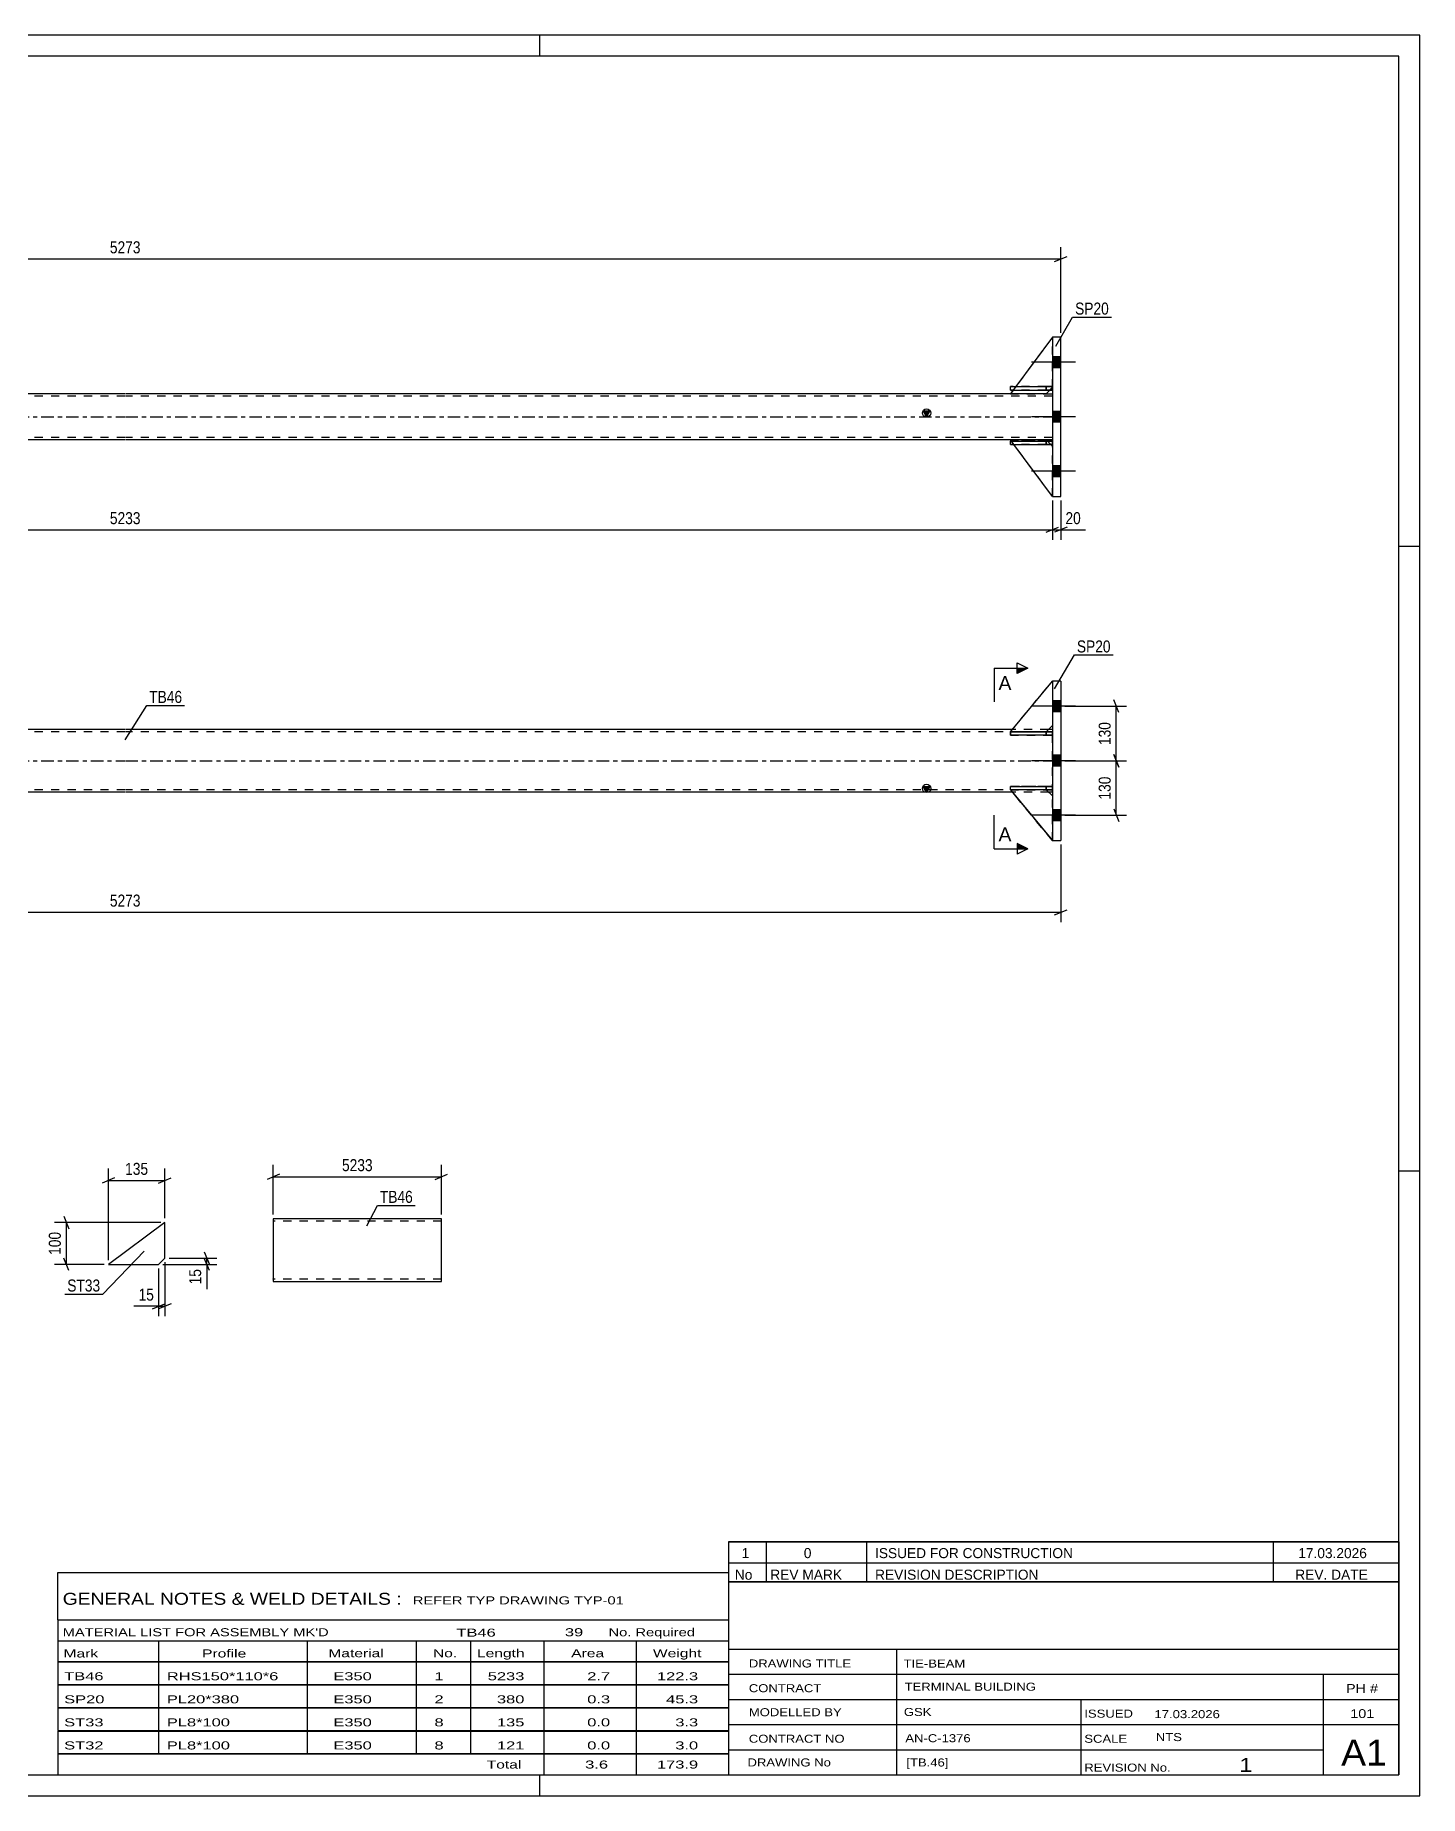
# Model space of a CAD drawing. Header units: millimetres. Extents: x 0 to 594, y 0 to 420.
# Drawn here: x 263.6 to 594, y 0 to 420 of the extents above; entities that cross this region are included whole.
import ezdxf

# ---------------------------------------------------------------- set-up
doc = ezdxf.new("R2010")
doc.units = ezdxf.units.MM
doc.linetypes.add('DXK_LINE_DOT2', pattern=[3.9198, 1.9599, -1.9599])
doc.linetypes.add('DXK_LINE_DOT3', pattern=[5.9187, 2.979, -0.9799, 0.9799, -0.9799])
doc.styles.add('Arial', font='ARIAL.TTF', dxfattribs={"height": 0.2})
doc.styles.add('Arial Narrow', font='ARIALN.TTF', dxfattribs={"height": 0.2})

# ---------------------------------------------------------------- blocks, each defined once
blk = doc.blocks.new('Unknown-580441245-1163')
at = {"color": 5, "linetype": 'Continuous'}
for p, q in [((594, 420), (0, 420)), ((384, 415), (384, 420)), ((594, 0), (594, 420)), ((589, 415), (5, 415)), ((589, 5), (589, 415)), ((594, 298), (589, 298)), ((594, 149), (589, 149)), ((5, 5), (589, 5)), ((384, 0), (384, 5)), ((0, 0), (594, 0))]:
    blk.add_line(p, q, dxfattribs=at)
blk = doc.blocks.new('Part-580441245-1783 - 1776')
at = {"color": 2, "linetype": 'Continuous'}
for p, q in [((496.31, 253.82), (506.31, 265.9)), ((496.31, 253.82), (496.31, 253.82)), ((504.81, 253.82), (496.31, 253.82)), ((504.81, 253.82), (506.31, 255.32)), ((504.81, 253.82), (504.81, 253.82))]:
    blk.add_line(p, q, dxfattribs=at)
at = {"color": 7, "linetype": 'DXK_LINE_DOT2'}
for p, q in [((496.31, 253.82), (506.31, 265.9)), ((506.31, 265.9), (506.31, 255.32)), ((504.81, 253.82), (496.31, 253.82)), ((506.31, 255.32), (504.81, 253.82))]:
    blk.add_line(p, q, dxfattribs=at)
blk = doc.blocks.new('Part-580441245-1786 - 1776')
at = {"color": 2, "linetype": 'Continuous'}
for p, q in [((496.31, 253), (496.31, 253.8)), ((496.31, 253.8), (506.31, 253.8)), ((506.31, 253), (496.31, 253)), ((506.31, 253), (506.31, 253.8)), ((506.31, 253.8), (506.31, 253.8)), ((506.31, 253), (506.31, 253))]:
    blk.add_line(p, q, dxfattribs=at)
at = {"color": 7, "linetype": 'DXK_LINE_DOT2'}
for p, q in [((504.81, 253.8), (496.31, 253.8)), ((496.31, 253), (504.81, 253)), ((504.81, 253), (504.81, 253.8)), ((504.81, 253.8), (506.31, 253.8)), ((504.81, 253), (506.31, 253)), ((506.31, 253), (506.31, 253.8))]:
    blk.add_line(p, q, dxfattribs=at)
blk = doc.blocks.new('Part-580441245-1846 - 1776')
at = {"color": 2, "linetype": 'Continuous'}
for p, q in [((508.31, 265.91), (506.31, 265.91)), ((506.31, 265.91), (506.31, 227.91)), ((508.31, 265.91), (508.31, 227.91)), ((506.31, 227.91), (508.31, 227.91))]:
    blk.add_line(p, q, dxfattribs=at)
blk = doc.blocks.new('Part-580441245-1795 - 1776')
at = {"linetype": 'Continuous'}
blk.add_hatch(color=2, dxfattribs=at).paths.add_polyline_path([(476.31, 239.41), (475.51, 240.81), (477.11, 240.81)])
at = {"color": 2, "linetype": 'Continuous'}
for p, q in [((63.81, 254.41), (64.72, 254.41)), ((285.01, 254.41), (73.33, 254.41)), ((496.8, 254.41), (285.11, 254.41)), ((506.31, 254.41), (505.4, 254.41)), ((63.81, 239.41), (64.7, 239.41)), ((285.01, 239.41), (73.31, 239.41)), ((496.82, 239.41), (285.11, 239.41)), ((476.31, 239.41), (475.51, 240.81)), ((475.51, 240.81), (477.11, 240.81)), ((477.11, 240.81), (476.31, 239.41)), ((506.31, 239.41), (505.42, 239.41))]:
    blk.add_line(p, q, dxfattribs=at)
at = {"color": 7, "linetype": 'DXK_LINE_DOT2'}
for p, q in [((63.81, 254.41), (63.81, 239.41)), ((285.01, 253.81), (63.81, 253.81)), ((73.33, 254.41), (64.72, 254.41)), ((506.31, 253.81), (285.11, 253.81)), ((505.4, 254.41), (496.8, 254.41)), ((506.31, 239.41), (506.31, 254.41)), ((285.01, 240.01), (63.81, 240.01)), ((73.31, 239.41), (64.7, 239.41)), ((506.31, 240.01), (285.11, 240.01)), ((505.42, 239.41), (496.82, 239.41))]:
    blk.add_line(p, q, dxfattribs=at)
at = {"color": 7, "linetype": 'DXK_LINE_DOT3'}
for p, q in [((63.81, 246.91), (285.01, 246.91)), ((285.11, 246.91), (506.31, 246.91))]:
    blk.add_line(p, q, dxfattribs=at)
at = {"color": 2, "linetype": 'Continuous'}
blk.add_circle((476.31, 240.31), 1, dxfattribs=at)
blk = doc.blocks.new('Part-580441245-1816 - 1776')
at = {"color": 7, "linetype": 'DXK_LINE_DOT2'}
for p, q in [((506.31, 240.8), (496.31, 240.8)), ((496.31, 240.8), (506.31, 240.8)), ((496.31, 240), (496.31, 240.8)), ((504.81, 240), (496.31, 240)), ((496.31, 240), (506.31, 240)), ((504.81, 240.8), (504.81, 240)), ((504.81, 240), (506.31, 240)), ((506.31, 240), (506.31, 240.8))]:
    blk.add_line(p, q, dxfattribs=at)
blk = doc.blocks.new('Part-580441245-1819 - 1776')
at = {"color": 7, "linetype": 'DXK_LINE_DOT2'}
for p, q in [((496.31, 240.01), (496.31, 240.01)), ((504.81, 240.01), (496.31, 240.01)), ((496.31, 240.01), (506.31, 227.9)), ((504.81, 240.01), (496.31, 240.01)), ((506.31, 227.9), (496.31, 240.01)), ((506.31, 238.51), (504.81, 240.01)), ((504.81, 240.01), (504.81, 240.01)), ((506.31, 238.51), (504.81, 240.01)), ((506.31, 227.9), (506.31, 238.51))]:
    blk.add_line(p, q, dxfattribs=at)
blk = doc.blocks.new('Part-580441245-1822 - 1776')
at = {"color": 2, "linetype": 'Continuous'}
for p, q in [((496.31, 240.01), (496.31, 240.01)), ((497.14, 240.01), (496.31, 240.01)), ((496.31, 240.01), (506.31, 227.9)), ((506.31, 238.51), (504.82, 240))]:
    blk.add_line(p, q, dxfattribs=at)
at = {"color": 7, "linetype": 'DXK_LINE_DOT2'}
for p, q in [((504.81, 240.01), (496.31, 240.01)), ((506.31, 227.9), (496.31, 240.01)), ((504.81, 240.01), (497.14, 240.01)), ((504.82, 240), (504.81, 240.01)), ((504.81, 240.01), (504.81, 240.01)), ((506.31, 238.51), (504.81, 240.01)), ((506.31, 227.9), (506.31, 238.51))]:
    blk.add_line(p, q, dxfattribs=at)
blk = doc.blocks.new('Part-580441245-1825 - 1776')
at = {"color": 7, "linetype": 'DXK_LINE_DOT2'}
for p, q in [((496.31, 253.82), (506.31, 265.9)), ((496.31, 253.82), (506.31, 265.9)), ((506.31, 265.9), (506.31, 255.32)), ((496.31, 253.82), (496.31, 253.82)), ((504.81, 253.82), (496.31, 253.82)), ((504.81, 253.82), (496.31, 253.82)), ((506.31, 255.32), (504.81, 253.82)), ((506.31, 255.32), (504.81, 253.82)), ((504.81, 253.82), (504.81, 253.82))]:
    blk.add_line(p, q, dxfattribs=at)
blk = doc.blocks.new('Bolt-580441245-1827 - 1776')
at = {"linetype": 'Continuous'}
for points in [[(506.31, 261.21), (506.31, 258.61), (508.31, 258.61), (508.31, 261.21)], [(506.31, 261.21), (506.31, 258.61), (508.31, 258.61), (508.31, 261.21)], [(506.31, 261.21), (506.31, 258.61), (508.31, 258.61), (508.31, 261.21)], [(506.31, 248.21), (506.31, 245.61), (508.31, 245.61), (508.31, 248.21)], [(506.31, 248.21), (506.31, 245.61), (508.31, 245.61), (508.31, 248.21)], [(506.31, 235.21), (506.31, 232.61), (508.31, 232.61), (508.31, 235.21)], [(506.31, 235.21), (506.31, 232.61), (508.31, 232.61), (508.31, 235.21)], [(506.31, 235.21), (506.31, 232.61), (508.31, 232.61), (508.31, 235.21)]]:
    blk.add_hatch(color=1, dxfattribs=at).paths.add_polyline_path(points)
at = {"color": 1, "linetype": 'Continuous'}
for p, q in [((508.31, 261.21), (506.31, 261.21)), ((508.31, 261.21), (506.31, 261.21)), ((508.31, 261.21), (506.31, 261.21)), ((511.81, 259.91), (501.31, 259.91)), ((511.81, 259.91), (501.31, 259.91)), ((511.81, 259.91), (501.31, 259.91)), ((508.31, 258.61), (506.31, 258.61)), ((508.31, 258.61), (506.31, 258.61)), ((508.31, 258.61), (506.31, 258.61)), ((508.31, 248.21), (506.31, 248.21)), ((508.31, 248.21), (506.31, 248.21)), ((511.81, 246.91), (501.31, 246.91)), ((511.81, 246.91), (501.31, 246.91)), ((508.31, 245.61), (506.31, 245.61)), ((508.31, 245.61), (506.31, 245.61)), ((508.31, 235.21), (506.31, 235.21)), ((508.31, 235.21), (506.31, 235.21)), ((508.31, 235.21), (506.31, 235.21)), ((511.81, 233.91), (501.31, 233.91)), ((511.81, 233.91), (501.31, 233.91)), ((511.81, 233.91), (501.31, 233.91)), ((508.31, 232.61), (506.31, 232.61)), ((508.31, 232.61), (506.31, 232.61)), ((508.31, 232.61), (506.31, 232.61))]:
    blk.add_line(p, q, dxfattribs=at)
blk = doc.blocks.new('Part-580441245-1830 - 1776')
at = {"color": 2, "linetype": 'Continuous'}
for p, q in [((496.31, 240), (496.31, 240.8)), ((496.31, 240.8), (506.31, 240.8)), ((496.31, 240), (496.32, 240)), ((506.31, 240), (497.14, 240)), ((506.31, 240), (506.31, 240.8)), ((506.31, 240.8), (506.31, 240.8)), ((506.31, 240), (506.31, 240))]:
    blk.add_line(p, q, dxfattribs=at)
at = {"color": 7, "linetype": 'DXK_LINE_DOT2'}
for p, q in [((504.81, 240.8), (496.31, 240.8)), ((496.31, 240), (504.81, 240)), ((497.14, 240), (496.32, 240)), ((504.81, 240), (504.81, 240.8)), ((504.81, 240.8), (506.31, 240.8)), ((504.81, 240), (506.31, 240)), ((506.31, 240), (506.31, 240.8))]:
    blk.add_line(p, q, dxfattribs=at)
blk = doc.blocks.new('Part-580441245-1841 - 1776')
at = {"color": 7, "linetype": 'DXK_LINE_DOT2'}
for p, q in [((506.31, 253.8), (496.31, 253.8)), ((496.31, 253.8), (506.31, 253.8)), ((496.31, 253.8), (496.31, 253)), ((504.81, 253), (496.31, 253)), ((496.31, 253), (506.31, 253)), ((504.81, 253.8), (504.81, 253)), ((504.81, 253), (506.31, 253)), ((506.31, 253), (506.31, 253.8))]:
    blk.add_line(p, q, dxfattribs=at)
blk = doc.blocks.new('Part-580441245-1432 - 1403')
at = {"color": 2, "linetype": 'Continuous'}
for p, q in [((340.41, 137.66), (320.41, 137.66)), ((320.41, 137.66), (320.41, 122.76)), ((360.51, 137.66), (340.51, 137.66)), ((360.51, 122.66), (360.51, 137.66)), ((320.41, 122.76), (320.41, 122.66)), ((320.41, 122.66), (340.41, 122.66)), ((340.51, 122.66), (360.51, 122.66))]:
    blk.add_line(p, q, dxfattribs=at)
at = {"color": 7, "linetype": 'DXK_LINE_DOT2'}
for p, q in [((340.41, 137.06), (320.41, 137.06)), ((360.51, 137.06), (340.51, 137.06)), ((320.41, 123.26), (320.41, 123.31)), ((340.41, 123.26), (320.41, 123.26)), ((360.51, 123.26), (340.51, 123.26)), ((360.51, 123.26), (360.51, 123.31))]:
    blk.add_line(p, q, dxfattribs=at)
blk = doc.blocks.new('Part-580441245-2009 - 1993')
at = {"color": 2, "linetype": 'Continuous'}
for p, q in [((294.54, 136.78), (281.04, 126.78)), ((294.54, 128.28), (294.54, 136.78)), ((281.04, 126.78), (293.04, 126.78)), ((293.04, 126.78), (294.54, 128.28))]:
    blk.add_line(p, q, dxfattribs=at)
blk = doc.blocks.new('Part-580441245-1658 - 1642')
at = {"linetype": 'Continuous'}
blk.add_hatch(color=2, dxfattribs=at).paths.add_polyline_path([(476.31, 328.97), (475.51, 330.37), (477.11, 330.37)])
at = {"color": 2, "linetype": 'Continuous'}
for p, q in [((63.81, 334.47), (65.31, 334.47)), ((285.01, 334.47), (73.81, 334.47)), ((496.31, 334.47), (285.11, 334.47)), ((504.81, 334.47), (506.31, 334.47)), ((476.31, 328.97), (475.51, 330.37)), ((475.51, 330.37), (477.11, 330.37)), ((477.11, 330.37), (476.31, 328.97)), ((63.81, 323.47), (65.31, 323.47)), ((285.01, 323.47), (73.81, 323.47)), ((496.31, 323.47), (285.11, 323.47)), ((506.31, 323.47), (504.81, 323.47))]:
    blk.add_line(p, q, dxfattribs=at)
at = {"color": 7, "linetype": 'DXK_LINE_DOT2'}
for p, q in [((63.81, 323.47), (63.81, 334.47)), ((285.01, 333.87), (63.81, 333.87)), ((65.31, 334.47), (73.81, 334.47)), ((506.31, 333.87), (285.11, 333.87)), ((504.81, 334.47), (496.31, 334.47)), ((506.31, 334.47), (506.31, 323.47)), ((285.01, 324.07), (63.81, 324.07)), ((73.81, 323.47), (65.31, 323.47)), ((506.31, 324.07), (285.11, 324.07)), ((504.81, 323.47), (496.31, 323.47))]:
    blk.add_line(p, q, dxfattribs=at)
at = {"color": 7, "linetype": 'DXK_LINE_DOT3'}
for p, q in [((63.81, 328.97), (285.01, 328.97)), ((285.11, 328.97), (506.31, 328.97))]:
    blk.add_line(p, q, dxfattribs=at)
at = {"color": 2, "linetype": 'Continuous'}
blk.add_circle((476.31, 329.87), 1, dxfattribs=at)
blk = doc.blocks.new('Part-580441245-1644 - 1642')
at = {"color": 2, "linetype": 'Continuous'}
for p, q in [((496.31, 335.36), (496.31, 336.16)), ((496.31, 336.16), (506.31, 336.16)), ((506.31, 336.16), (506.31, 336.16)), ((506.31, 336.16), (506.31, 335.36)), ((496.31, 335.36), (506.31, 335.36))]:
    blk.add_line(p, q, dxfattribs=at)
at = {"color": 7, "linetype": 'DXK_LINE_DOT2'}
for p, q in [((504.81, 336.16), (496.31, 336.16)), ((506.31, 336.16), (504.81, 336.16)), ((504.81, 336.16), (504.81, 335.36)), ((504.81, 335.36), (496.31, 335.36)), ((504.81, 335.36), (506.31, 335.36))]:
    blk.add_line(p, q, dxfattribs=at)
blk = doc.blocks.new('Part-580441245-1645 - 1642')
at = {"color": 7, "linetype": 'DXK_LINE_DOT2'}
for p, q in [((496.31, 322.36), (496.31, 323.16)), ((504.81, 323.16), (496.31, 323.16)), ((496.31, 323.16), (506.31, 323.16)), ((504.81, 322.36), (496.31, 322.36)), ((496.31, 322.36), (506.31, 322.36)), ((504.81, 322.36), (504.81, 323.16)), ((504.81, 323.16), (506.31, 323.16)), ((506.31, 322.36), (504.81, 322.36)), ((506.31, 322.36), (506.31, 323.16)), ((506.31, 322.36), (506.31, 322.36))]:
    blk.add_line(p, q, dxfattribs=at)
blk = doc.blocks.new('Part-580441245-1646 - 1642')
at = {"color": 7, "linetype": 'DXK_LINE_DOT2'}
for p, q in [((496.31, 335.36), (496.31, 336.16)), ((504.81, 336.16), (496.31, 336.16)), ((496.31, 336.16), (506.31, 336.16)), ((504.81, 335.36), (504.81, 336.16)), ((504.81, 336.16), (506.31, 336.16)), ((506.31, 335.36), (506.31, 336.16)), ((504.81, 335.36), (496.31, 335.36)), ((496.31, 335.36), (506.31, 335.36)), ((506.31, 335.36), (504.81, 335.36)), ((506.31, 335.36), (506.31, 335.36))]:
    blk.add_line(p, q, dxfattribs=at)
blk = doc.blocks.new('Part-580441245-1647 - 1642')
at = {"color": 7, "linetype": 'DXK_LINE_DOT2'}
for p, q in [((506.31, 347.97), (496.31, 334.47)), ((506.31, 335.97), (506.31, 347.97)), ((496.31, 334.47), (504.81, 334.47)), ((504.81, 334.47), (506.31, 335.97))]:
    blk.add_line(p, q, dxfattribs=at)
blk = doc.blocks.new('Part-580441245-1663 - 1642')
at = {"color": 2, "linetype": 'Continuous'}
for p, q in [((508.31, 347.97), (506.31, 347.97)), ((506.31, 347.97), (506.31, 309.97)), ((508.31, 309.97), (508.31, 347.97)), ((506.31, 309.97), (508.31, 309.97))]:
    blk.add_line(p, q, dxfattribs=at)
blk = doc.blocks.new('Part-580441245-1664 - 1642')
at = {"color": 2, "linetype": 'Continuous'}
for p, q in [((506.31, 347.97), (497.56, 336.16)), ((496.97, 335.36), (496.31, 334.47)), ((504.81, 334.47), (496.31, 334.47)), ((505.7, 335.36), (504.81, 334.47))]:
    blk.add_line(p, q, dxfattribs=at)
at = {"color": 7, "linetype": 'DXK_LINE_DOT2'}
for p, q in [((506.31, 347.97), (506.31, 335.97)), ((497.56, 336.16), (496.97, 335.36)), ((506.31, 335.97), (505.7, 335.36))]:
    blk.add_line(p, q, dxfattribs=at)
blk = doc.blocks.new('Part-580441245-1671 - 1642')
at = {"color": 7, "linetype": 'DXK_LINE_DOT2'}
for p, q in [((506.31, 309.97), (496.31, 323.47)), ((496.31, 323.47), (504.81, 323.47)), ((504.81, 323.47), (496.31, 323.47)), ((504.81, 323.47), (506.31, 321.97)), ((504.81, 323.47), (504.81, 323.47)), ((504.81, 323.47), (506.31, 321.97)), ((506.31, 321.97), (506.31, 321.97)), ((506.31, 309.97), (506.31, 321.97))]:
    blk.add_line(p, q, dxfattribs=at)
blk = doc.blocks.new('Bolt-580441245-1672 - 1642')
at = {"linetype": 'Continuous'}
for points in [[(506.31, 343.27), (506.31, 340.67), (508.31, 340.67), (508.31, 343.27)], [(506.31, 343.27), (506.31, 340.67), (508.31, 340.67), (508.31, 343.27)], [(506.31, 343.27), (506.31, 340.67), (508.31, 340.67), (508.31, 343.27)], [(506.31, 330.27), (506.31, 327.67), (508.31, 327.67), (508.31, 330.27)], [(506.31, 330.27), (506.31, 327.67), (508.31, 327.67), (508.31, 330.27)], [(506.31, 317.27), (506.31, 314.67), (508.31, 314.67), (508.31, 317.27)], [(506.31, 317.27), (506.31, 314.67), (508.31, 314.67), (508.31, 317.27)], [(506.31, 317.27), (506.31, 314.67), (508.31, 314.67), (508.31, 317.27)]]:
    blk.add_hatch(color=1, dxfattribs=at).paths.add_polyline_path(points)
at = {"color": 1, "linetype": 'Continuous'}
for p, q in [((511.81, 341.97), (501.31, 341.97)), ((511.81, 341.97), (501.31, 341.97)), ((511.81, 341.97), (501.31, 341.97)), ((508.31, 343.27), (506.31, 343.27)), ((508.31, 343.27), (506.31, 343.27)), ((508.31, 343.27), (506.31, 343.27)), ((508.31, 340.67), (506.31, 340.67)), ((508.31, 340.67), (506.31, 340.67)), ((508.31, 340.67), (506.31, 340.67)), ((511.81, 328.97), (501.31, 328.97)), ((511.81, 328.97), (501.31, 328.97)), ((508.31, 330.27), (506.31, 330.27)), ((508.31, 330.27), (506.31, 330.27)), ((508.31, 327.67), (506.31, 327.67)), ((508.31, 327.67), (506.31, 327.67)), ((511.81, 315.97), (501.31, 315.97)), ((511.81, 315.97), (501.31, 315.97)), ((511.81, 315.97), (501.31, 315.97)), ((508.31, 317.27), (506.31, 317.27)), ((508.31, 317.27), (506.31, 317.27)), ((508.31, 317.27), (506.31, 317.27)), ((508.31, 314.67), (506.31, 314.67)), ((508.31, 314.67), (506.31, 314.67)), ((508.31, 314.67), (506.31, 314.67))]:
    blk.add_line(p, q, dxfattribs=at)
blk = doc.blocks.new('Part-580441245-1680 - 1642')
at = {"color": 2, "linetype": 'Continuous'}
for p, q in [((496.31, 322.36), (496.31, 323.16)), ((496.31, 323.16), (506.31, 323.16)), ((496.31, 322.36), (506.31, 322.36)), ((506.31, 323.16), (506.31, 323.16)), ((506.31, 322.36), (506.31, 323.16))]:
    blk.add_line(p, q, dxfattribs=at)
at = {"color": 7, "linetype": 'DXK_LINE_DOT2'}
for p, q in [((504.81, 323.16), (496.31, 323.16)), ((504.81, 322.36), (496.31, 322.36)), ((506.31, 323.16), (504.81, 323.16)), ((504.81, 323.16), (504.81, 322.36)), ((504.81, 322.36), (506.31, 322.36)), ((506.31, 322.36), (506.31, 322.36))]:
    blk.add_line(p, q, dxfattribs=at)
blk = doc.blocks.new('Part-580441245-1681 - 1642')
at = {"color": 2, "linetype": 'Continuous'}
for p, q in [((496.31, 323.47), (496.31, 323.47)), ((504.81, 323.47), (496.31, 323.47)), ((496.55, 323.16), (496.31, 323.47)), ((504.81, 323.47), (504.81, 323.47)), ((505.13, 323.16), (504.81, 323.47)), ((506.31, 309.97), (497.14, 322.36)), ((506.31, 321.97), (505.93, 322.36))]:
    blk.add_line(p, q, dxfattribs=at)
at = {"color": 7, "linetype": 'DXK_LINE_DOT2'}
for p, q in [((496.31, 323.47), (504.81, 323.47)), ((504.81, 323.47), (506.31, 321.97)), ((497.14, 322.36), (496.55, 323.16)), ((505.93, 322.36), (505.13, 323.16)), ((506.31, 321.97), (506.31, 321.97)), ((506.31, 309.97), (506.31, 321.97)), ((506.31, 309.97), (506.31, 309.97))]:
    blk.add_line(p, q, dxfattribs=at)
blk = doc.blocks.new('StraightDimension-580441245-1906 - 1776')
at = {"color": 7, "linetype": 'Continuous'}
for p, q in [((522.18, 258.41), (520.98, 261.41)), ((509.31, 259.91), (523.98, 259.91)), ((521.58, 246.91), (521.58, 259.91)), ((520.98, 248.41), (522.18, 245.41)), ((509.31, 246.91), (523.98, 246.91))]:
    blk.add_line(p, q, dxfattribs=at)
at = {"color": 0}
blk.add_wipeout([(520.83, 256.75), (516.63, 256.75), (516.63, 250.06), (520.83, 250.06)], dxfattribs=at)
at = {"color": 3, "style": 'Arial Narrow'}
blk.add_text('130', height=2.863, rotation=90.0002, dxfattribs=at).set_placement((520.23, 250.66))
blk = doc.blocks.new('StraightDimension-580441245-1855 - 1776')
at = {"color": 7, "linetype": 'Continuous'}
for p, q in [((61.81, 226.91), (61.81, 208.37)), ((508.31, 226.91), (508.31, 208.37)), ((63.31, 211.37), (60.31, 210.17)), ((61.81, 210.77), (508.31, 210.77)), ((506.81, 210.17), (509.81, 211.37))]:
    blk.add_line(p, q, dxfattribs=at)
at = {"color": 0}
blk.add_wipeout([(289.32, 211.52), (289.32, 215.72), (280.81, 215.72), (280.81, 211.52)], dxfattribs=at)
at = {"color": 3, "style": 'Arial Narrow'}
blk.add_text('5273', height=2.863, dxfattribs=at).set_placement((281.41, 212.12))
blk = doc.blocks.new('StraightDimension-580441245-1893 - 1776')
at = {"color": 7, "linetype": 'Continuous'}
for p, q in [((522.18, 245.41), (520.98, 248.41)), ((509.31, 246.91), (523.98, 246.91)), ((521.58, 233.91), (521.58, 246.91)), ((520.98, 235.41), (522.18, 232.41)), ((509.31, 233.91), (523.98, 233.91))]:
    blk.add_line(p, q, dxfattribs=at)
at = {"color": 0}
blk.add_wipeout([(520.83, 243.75), (516.63, 243.75), (516.63, 237.06), (520.83, 237.06)], dxfattribs=at)
at = {"color": 3, "style": 'Arial Narrow'}
blk.add_text('130', height=2.863, rotation=90.0002, dxfattribs=at).set_placement((520.23, 237.66))
blk = doc.blocks.new('StraightDimension-580441245-1437 - 1403')
at = {"color": 7, "linetype": 'Continuous'}
for p, q in [((321.91, 148.26), (318.91, 147.06)), ((320.41, 138.66), (320.41, 150.51)), ((320.41, 147.66), (360.51, 147.66)), ((359.01, 147.06), (362.01, 148.26)), ((360.51, 138.66), (360.51, 150.51))]:
    blk.add_line(p, q, dxfattribs=at)
at = {"color": 0}
blk.add_wipeout([(344.72, 148.41), (344.72, 152.61), (336.2, 152.61), (336.2, 148.41)], dxfattribs=at)
at = {"color": 3, "style": 'Arial Narrow'}
blk.add_text('5233', height=2.863, dxfattribs=at).set_placement((336.8, 149.01))
blk = doc.blocks.new('StraightDimension-580441245-2011 - 1993')
at = {"color": 7, "linetype": 'Continuous'}
for p, q in [((282.54, 147.38), (279.54, 146.18)), ((281.04, 127.78), (281.04, 149.63)), ((293.04, 146.18), (296.04, 147.38)), ((294.54, 137.78), (294.54, 149.63)), ((281.04, 146.78), (294.54, 146.78))]:
    blk.add_line(p, q, dxfattribs=at)
at = {"color": 0}
blk.add_wipeout([(291.13, 147.53), (291.13, 151.73), (284.45, 151.73), (284.45, 147.53)], dxfattribs=at)
at = {"color": 3, "style": 'Arial Narrow'}
blk.add_text('135', height=2.863, dxfattribs=at).set_placement((285.05, 148.13))
blk = doc.blocks.new('StraightDimension-580441245-2042 - 1993')
at = {"color": 7, "linetype": 'Continuous'}
for p, q in [((293.54, 136.78), (268.19, 136.78)), ((270.44, 138.28), (271.64, 135.28)), ((271.04, 126.78), (271.04, 136.78)), ((280.04, 126.78), (268.19, 126.78)), ((271.64, 125.28), (270.44, 128.28))]:
    blk.add_line(p, q, dxfattribs=at)
at = {"color": 0}
blk.add_wipeout([(270.29, 135.13), (266.09, 135.13), (266.09, 128.44), (270.29, 128.44)], dxfattribs=at)
at = {"color": 3, "style": 'Arial Narrow'}
blk.add_text('100', height=2.863, rotation=90.0002, dxfattribs=at).set_placement((269.69, 129.04))
blk = doc.blocks.new('StraightDimension-580441245-2026 - 1993')
at = {"color": 7, "linetype": 'Continuous'}
for p, q in [((294.54, 127.28), (294.54, 114.38)), ((293.04, 125.78), (293.04, 114.38)), ((291.54, 116.18), (294.54, 117.38)), ((296.04, 117.38), (293.04, 116.18)), ((293.04, 116.78), (294.54, 116.78))]:
    blk.add_line(p, q, dxfattribs=at)
at = {"color": 0}
blk.add_wipeout([(292.51, 117.53), (292.51, 121.73), (287.66, 121.73), (287.66, 117.53)], dxfattribs=at)
at = {"color": 7, "linetype": 'Continuous'}
blk.add_line((293.04, 116.78), (287.13, 116.78), dxfattribs=at)
blk.add_line((293.04, 116.78), (287.13, 116.78), dxfattribs=at)
at = {"color": 3, "style": 'Arial Narrow'}
blk.add_text('15', height=2.863, dxfattribs=at).set_placement((288.26, 118.13))
blk = doc.blocks.new('StraightDimension-580441245-2057 - 1993')
at = {"color": 7, "linetype": 'Continuous'}
for p, q in [((294.04, 126.78), (306.94, 126.78)), ((295.54, 128.28), (306.94, 128.28)), ((303.94, 129.78), (305.14, 126.78)), ((305.14, 125.28), (303.94, 128.28)), ((304.54, 126.78), (304.54, 128.28))]:
    blk.add_line(p, q, dxfattribs=at)
at = {"color": 0}
blk.add_wipeout([(303.79, 126.26), (299.59, 126.26), (299.59, 121.4), (303.79, 121.4)], dxfattribs=at)
at = {"color": 7, "linetype": 'Continuous'}
blk.add_line((304.54, 126.78), (304.54, 120.88), dxfattribs=at)
blk.add_line((304.54, 126.78), (304.54, 120.88), dxfattribs=at)
at = {"color": 3, "style": 'Arial Narrow'}
blk.add_text('15', height=2.863, rotation=90.0002, dxfattribs=at).set_placement((303.19, 122))
blk = doc.blocks.new('StraightDimension-580441245-1715 - 1642')
at = {"color": 7, "linetype": 'Continuous'}
for p, q in [((506.31, 308.97), (506.31, 299.61)), ((508.31, 308.97), (508.31, 299.61)), ((504.81, 301.41), (507.81, 302.61)), ((509.81, 302.61), (506.81, 301.41)), ((506.31, 302.01), (508.31, 302.01))]:
    blk.add_line(p, q, dxfattribs=at)
at = {"color": 0}
blk.add_wipeout([(513.7, 302.76), (513.7, 306.96), (508.84, 306.96), (508.84, 302.76)], dxfattribs=at)
at = {"color": 7, "linetype": 'Continuous'}
blk.add_line((508.31, 302.01), (514.22, 302.01), dxfattribs=at)
blk.add_line((508.31, 302.01), (514.22, 302.01), dxfattribs=at)
at = {"color": 3, "style": 'Arial Narrow'}
blk.add_text('20', height=2.863, dxfattribs=at).set_placement((509.44, 303.36))
blk = doc.blocks.new('StraightDimension-580441245-1735 - 1642')
at = {"color": 7, "linetype": 'Continuous'}
for p, q in [((63.81, 308.97), (63.81, 299.61)), ((506.31, 308.97), (506.31, 299.61)), ((65.31, 302.61), (62.31, 301.41)), ((504.81, 301.41), (507.81, 302.61)), ((63.81, 302.01), (506.31, 302.01))]:
    blk.add_line(p, q, dxfattribs=at)
at = {"color": 0}
blk.add_wipeout([(289.32, 302.76), (289.32, 306.96), (280.81, 306.96), (280.81, 302.76)], dxfattribs=at)
at = {"color": 3, "style": 'Arial Narrow'}
blk.add_text('5233', height=2.863, dxfattribs=at).set_placement((281.41, 303.36))
blk = doc.blocks.new('StraightDimension-580441245-1704 - 1642')
at = {"color": 7, "linetype": 'Continuous'}
for p, q in [((63.31, 367.22), (60.31, 366.02)), ((61.81, 348.97), (61.81, 369.47)), ((61.81, 366.62), (508.31, 366.62)), ((506.81, 366.02), (509.81, 367.22)), ((508.31, 348.97), (508.31, 369.47))]:
    blk.add_line(p, q, dxfattribs=at)
at = {"color": 0}
blk.add_wipeout([(289.32, 367.37), (289.32, 371.57), (280.81, 371.57), (280.81, 367.37)], dxfattribs=at)
at = {"color": 3, "style": 'Arial Narrow'}
blk.add_text('5273', height=2.863, dxfattribs=at).set_placement((281.41, 367.97))
blk = doc.blocks.new('Unknown-580441245-3219')
at = {"color": 7, "linetype": 'Continuous'}
for p, q in [((429, 60.55), (589, 60.55)), ((589, 60.55), (429, 60.55)), ((429, 60.55), (429, 55.55)), ((438, 60.55), (438, 55.55)), ((462, 60.55), (462, 55.55)), ((559, 60.55), (559, 55.55)), ((589, 60.55), (589, 55.55)), ((429, 55.55), (589, 55.55)), ((429, 55.55), (429, 51.05)), ((429, 55.55), (589, 55.55)), ((438, 55.55), (438, 51.05)), ((462, 55.55), (462, 51.05)), ((559, 55.55), (559, 51.05)), ((589, 55.55), (589, 51.05)), ((589, 51.05), (429, 51.05))]:
    blk.add_line(p, q, dxfattribs=at)
at = {"color": 7, "linetype": 'Continuous', "style": 'Arial Narrow'}
for s, height, width, p in [('1', 2.39, 1.196471, (432.16, 56.7)), ('0', 2.39, 1.196471, (447, 56.7)), ('ISSUED FOR CONSTRUCTION', 2.3861, 1.196471, (464, 56.7)), ('17.03.2026', 2.386, 1.196471, (565, 56.7)), ('No', 2.386, 1.2, (430.54, 51.55)), ('REV MARK', 2.386, 1.2, (439, 51.55)), ('REVISION DESCRIPTION', 2.3861, 1.2, (464, 51.55)), ('REV. DATE', 2.386, 1.2, (564.28, 51.55))]:
    blk.add_text(s, height=height, dxfattribs=dict(at, width=width)).set_placement(p)
blk = doc.blocks.new('Unknown-580441245-3218')
at = {"color": 7, "linetype": 'Continuous'}
for p, q in [((429, 51.05), (429, 5)), ((429, 51.05), (589, 51.05)), ((589, 51), (589, 5)), ((429, 35), (589, 35)), ((469.14, 35), (469.14, 5)), ((429, 29), (589, 29)), ((571, 5.05), (571, 29.05)), ((429, 23), (589, 23)), ((513.14, 23), (513.14, 5)), ((429, 17), (589, 17)), ((429, 11), (571, 11)), ((429, 5), (589, 5))]:
    blk.add_line(p, q, dxfattribs=at)
at = {"color": 7, "style": 'Arial Narrow'}
for s, height, width, p in [('DRAWING TITLE', 1.9089, 1.425378, (433.88, 30.61)), ('TIE-BEAM', 1.909, 1.425378, (470.81, 30.59)), ('CONTRACT', 1.909, 1.425378, (433.88, 24.71)), ('TERMINAL BUILDING', 1.9089, 1.425378, (471.06, 25.07)), ('MODELLED BY', 1.9089, 1.425378, (433.88, 18.98)), ('GSK', 1.909, 1.425378, (470.88, 19.04)), ('ISSUED', 1.909, 1.425378, (513.94, 18.64)), ('17.03.2026', 1.909, 1.425378, (530.69, 18.52)), ('CONTRACT NO', 1.9089, 1.425378, (433.88, 12.66)), ('AN-C-1376', 1.909, 1.425378, (471.23, 12.78)), ('SCALE', 1.909, 1.425378, (513.94, 12.65)), ('A1', 6.204, 1.25, (575.24, 7.2)), ('DRAWING No', 1.909, 1.425378, (433.56, 7)), ('[TB.46]', 1.909, 1.425378, (471.46, 6.99)), ('1', 3.34, 1.5, (550.91, 5.68)), ('REVISION No.', 1.9089, 1.425378, (513.94, 5.77))]:
    blk.add_text(s, height=height, dxfattribs=dict(at, width=width)).set_placement(p)
at = {"color": 7, "linetype": 'Continuous', "style": 'Arial Narrow'}
for s, height, width, p in [('PH #', 2.1, 1.42538, (576.4, 24.55)), ('101', 2.1, 1.42538, (577.41, 18.55)), ('NTS', 1.909, 1.425378, (531, 13.05))]:
    blk.add_text(s, height=height, dxfattribs=dict(at, width=width)).set_placement(p)
blk = doc.blocks.new('Unknown-580441245-3220')
at = {"color": 7, "linetype": 'Continuous'}
for p, q in [((269, 53.25), (429, 53.25)), ((269, 42), (269, 53.25)), ((429, 53.25), (429, 42)), ((269, 42), (429, 42)), ((269, 42), (269, 37)), ((429, 42), (429, 37)), ((269, 37), (429, 37)), ((269, 37), (269, 32)), ((293, 37), (293, 32)), ((328.5, 37), (328.5, 32)), ((354.5, 37), (354.5, 32)), ((367.5, 37), (367.5, 32)), ((385, 37), (385, 32)), ((407, 37), (407, 32)), ((429, 37), (429, 32)), ((269, 32), (429, 32)), ((269, 31.95), (269, 26.55)), ((269, 31.95), (429, 31.95)), ((293, 32), (293, 26.5)), ((328.5, 32), (328.5, 26.5)), ((354.5, 32), (354.5, 26.5)), ((367.5, 32), (367.5, 26.5)), ((385, 32), (385, 26.5)), ((407, 32), (407, 26.5)), ((429, 31.95), (429, 26.55)), ((269, 26.55), (429, 26.55)), ((269, 26.45), (269, 21.05)), ((269, 26.45), (429, 26.45)), ((293, 26.5), (293, 21)), ((328.5, 26.5), (328.5, 21)), ((354.5, 26.5), (354.5, 21)), ((367.5, 26.5), (367.5, 21)), ((385, 26.5), (385, 21)), ((407, 26.5), (407, 21)), ((429, 26.45), (429, 21.05)), ((269, 21.05), (429, 21.05)), ((293, 21), (293, 15.5)), ((328.5, 21), (328.5, 15.5)), ((354.5, 21), (354.5, 15.5)), ((367.5, 21), (367.5, 15.5)), ((385, 21), (385, 15.5)), ((407, 21), (407, 15.5)), ((269, 20.95), (269, 15.55)), ((269, 20.95), (429, 20.95)), ((429, 20.95), (429, 15.55)), ((269, 15.55), (429, 15.55)), ((269, 15.45), (269, 10.05)), ((269, 15.45), (429, 15.45)), ((293, 15.5), (293, 10)), ((328.5, 15.5), (328.5, 10)), ((354.5, 15.5), (354.5, 10)), ((367.5, 15.5), (367.5, 10)), ((385, 15.5), (385, 10)), ((407, 15.5), (407, 10)), ((429, 15.45), (429, 10.05)), ((269, 10.05), (429, 10.05)), ((269, 10), (429, 10)), ((269, 10), (269, 5)), ((385, 10), (385, 5)), ((407, 10), (407, 5)), ((429, 10), (429, 5)), ((269, 5), (429, 5))]:
    blk.add_line(p, q, dxfattribs=at)
at = {"color": 7, "style": 'Arial Narrow'}
for s, height, width, p in [('GENERAL NOTES & WELD DETAILS :', 2.8633, 1.4, (270.15, 45.56)), ('REFER TYP DRAWING TYP-01', 1.9089, 1.6, (353.7, 45.66)), ("MATERIAL LIST FOR ASSEMBLY MK'D", 1.9089, 1.6, (270.15, 38.06)), ('TB46', 1.909, 1.794707, (364.1, 37.97)), ('39', 1.909, 1.794707, (389.99, 38.06)), ('No. Required', 1.9089, 1.6, (400.41, 38.06)), ('Mark', 1.909, 1.7, (270.34, 33)), ('Profile', 1.909, 1.7, (303.41, 33)), ('Material', 1.909, 1.7, (333.54, 33.06)), ('No.', 1.909, 1.7, (358.5, 33.06)), ('Length', 1.909, 1.7, (369, 33.06)), ('Area', 1.909, 1.7, (391.5, 33.06)), ('Weight', 1.909, 1.7, (411, 33.06))]:
    blk.add_text(s, height=height, dxfattribs=dict(at, width=width)).set_placement(p)
at = {"color": 7, "linetype": 'Continuous', "style": 'Arial Narrow'}
for s, height, width, p in [('TB46', 1.909, 1.794707, (270.5, 27.56)), ('RHS150*110*6', 1.9089, 1.794707, (295, 27.56)), ('E350', 1.909, 1.794707, (334.74, 27.56)), ('1', 1.91, 1.794707, (358.86, 27.56)), ('5233', 1.909, 1.794707, (371.58, 27.56)), ('2.7', 1.909, 1.794707, (395.32, 27.56)), ('122.3', 1.909, 1.794707, (411.96, 27.56)), ('SP20', 1.909, 1.794707, (270.5, 22.06)), ('PL20*380', 1.909, 1.794707, (295, 22.06)), ('E350', 1.909, 1.794707, (334.74, 22.06)), ('2', 1.91, 1.794707, (358.86, 22.06)), ('380', 1.909, 1.794707, (373.77, 22.06)), ('0.3', 1.909, 1.794707, (395.32, 22.06)), ('45.3', 1.909, 1.794707, (414.14, 22.06)), ('ST33', 1.909, 1.794707, (270.5, 16.56)), ('PL8*100', 1.909, 1.794707, (295, 16.56)), ('E350', 1.909, 1.794707, (334.74, 16.56)), ('8', 1.91, 1.794707, (358.86, 16.56)), ('135', 1.909, 1.794707, (373.77, 16.56)), ('0.0', 1.909, 1.794707, (395.32, 16.56)), ('3.3', 1.909, 1.794707, (416.33, 16.56)), ('ST32', 1.909, 1.794707, (270.5, 11.06)), ('PL8*100', 1.909, 1.794707, (295, 11.06)), ('E350', 1.909, 1.794707, (334.74, 11.06)), ('8', 1.91, 1.794707, (358.86, 11.06)), ('121', 1.909, 1.794707, (373.77, 11.06)), ('0.0', 1.909, 1.794707, (395.32, 11.06)), ('3.0', 1.909, 1.794707, (416.33, 11.06)), ('Total', 1.909, 1.7, (371.33, 6.5)), ('3.6', 1.909, 1.794707, (394.83, 6.5)), ('173.9', 1.909, 1.794707, (411.96, 6.5))]:
    blk.add_text(s, height=height, dxfattribs=dict(at, width=width)).set_placement(p)
blk = doc.blocks.new('SectionMark-580441245-1968 - 1776')
at = {"color": 0, "linetype": 'Continuous'}
for points in [[(496.56, 263.76), (496.56, 267.26), (493.45, 267.26), (493.45, 263.76)], [(496.56, 227.67), (496.56, 231.17), (493.45, 231.17), (493.45, 227.67)]]:
    blk.add_wipeout(points, dxfattribs=at)
at = {"linetype": 'Continuous'}
for points in [[(497.95, 267.76), (497.95, 269.01), (500.45, 269.01)], [(497.95, 225.92), (497.95, 227.17), (500.45, 225.92)]]:
    blk.add_hatch(color=6, dxfattribs=at).paths.add_polyline_path(points)
at = {"color": 6, "linetype": 'Continuous'}
for p, q in [((492.45, 269.01), (492.45, 261.01)), ((492.45, 269.01), (500.45, 269.01)), ((497.95, 267.76), (497.95, 270.26)), ((497.95, 270.26), (500.45, 269.01)), ((500.45, 269.01), (497.95, 267.76)), ((492.45, 225.92), (492.45, 233.92)), ((500.45, 225.92), (497.95, 227.17)), ((497.95, 227.17), (497.95, 224.67)), ((492.45, 225.92), (500.45, 225.92)), ((500.45, 225.92), (497.95, 224.67))]:
    blk.add_line(p, q, dxfattribs=at)
at = {"color": 3, "linetype": 'Continuous', "style": 'Arial'}
for p in [(493.45, 263.76), (493.45, 227.67)]:
    blk.add_text('A', height=3.34, dxfattribs=at).set_placement(p)
blk = doc.blocks.new('Mark-580441245-1791 - 1776')
at = {"color": 0}
blk.add_wipeout([(298.65, 260.71), (298.65, 263.71), (290.8, 263.71), (290.8, 260.71)], dxfattribs=at)
blk.add_wipeout([(298.65, 260.71), (298.65, 263.71), (290.8, 263.71), (290.8, 260.71)], dxfattribs=at)
at = {"color": 30, "linetype": 'Continuous'}
for p, q in [((285.02, 251.94), (290.2, 260.11)), ((290.2, 260.11), (299.25, 260.11))]:
    blk.add_line(p, q, dxfattribs=at)
at = {"color": 3, "style": 'Arial Narrow'}
blk.add_text('TB46', height=2.863, dxfattribs=at).set_placement((290.8, 260.71))
blk = doc.blocks.new('Mark-580441245-1842 - 1776')
at = {"color": 0}
blk.add_wipeout([(520.21, 272.75), (520.21, 275.75), (512.17, 275.75), (512.17, 272.75)], dxfattribs=at)
blk.add_wipeout([(520.21, 272.75), (520.21, 275.75), (512.17, 275.75), (512.17, 272.75)], dxfattribs=at)
at = {"color": 30, "linetype": 'Continuous'}
for p, q in [((506.86, 264.04), (511.57, 272.15)), ((511.57, 272.15), (520.81, 272.15))]:
    blk.add_line(p, q, dxfattribs=at)
at = {"color": 3, "style": 'Arial Narrow'}
blk.add_text('SP20', height=2.863, dxfattribs=at).set_placement((512.17, 272.75))
blk = doc.blocks.new('Mark-580441245-1427 - 1403')
at = {"color": 0}
blk.add_wipeout([(353.69, 141.45), (353.69, 144.45), (345.84, 144.45), (345.84, 141.45)], dxfattribs=at)
blk.add_wipeout([(353.69, 141.45), (353.69, 144.45), (345.84, 144.45), (345.84, 141.45)], dxfattribs=at)
at = {"color": 30, "linetype": 'Continuous'}
for p, q in [((342.73, 135.93), (345.24, 140.85)), ((345.24, 140.85), (354.29, 140.85))]:
    blk.add_line(p, q, dxfattribs=at)
at = {"color": 3, "style": 'Arial Narrow'}
blk.add_text('TB46', height=2.863, dxfattribs=at).set_placement((345.84, 141.45))
blk = doc.blocks.new('Mark-580441245-2005 - 1993')
at = {"color": 0}
blk.add_wipeout([(279.1, 120.3), (279.1, 123.3), (271.24, 123.3), (271.24, 120.3)], dxfattribs=at)
blk.add_wipeout([(279.1, 120.3), (279.1, 123.3), (271.24, 123.3), (271.24, 120.3)], dxfattribs=at)
at = {"color": 30, "linetype": 'Continuous'}
for p in [(289.62, 129.91), (270.64, 119.7)]:
    blk.add_line(p, (279.7, 119.7), dxfattribs=at)
at = {"color": 3, "style": 'Arial Narrow'}
blk.add_text('ST33', height=2.863, dxfattribs=at).set_placement((271.24, 120.3))
blk = doc.blocks.new('Mark-580441245-1659 - 1642')
at = {"color": 0}
blk.add_wipeout([(519.79, 353.35), (519.79, 356.35), (511.75, 356.35), (511.75, 353.35)], dxfattribs=at)
blk.add_wipeout([(519.79, 353.35), (519.79, 356.35), (511.75, 356.35), (511.75, 353.35)], dxfattribs=at)
at = {"color": 30, "linetype": 'Continuous'}
for p, q in [((507.15, 345.82), (511.15, 352.75)), ((511.15, 352.75), (520.39, 352.75))]:
    blk.add_line(p, q, dxfattribs=at)
at = {"color": 3, "style": 'Arial Narrow'}
blk.add_text('SP20', height=2.863, dxfattribs=at).set_placement((511.75, 353.35))

msp = doc.modelspace()

# ---------------------------------------------------------------- block references
for name in ['Unknown-580441245-1163', 'Part-580441245-1647 - 1642', 'Part-580441245-1664 - 1642', 'Part-580441245-1663 - 1642', 'Bolt-580441245-1672 - 1642', 'Part-580441245-1644 - 1642', 'Part-580441245-1646 - 1642', 'Part-580441245-1658 - 1642', 'Part-580441245-1671 - 1642', 'Part-580441245-1681 - 1642', 'Part-580441245-1645 - 1642', 'Part-580441245-1680 - 1642', 'Part-580441245-1783 - 1776', 'Part-580441245-1825 - 1776', 'Part-580441245-1846 - 1776', 'Bolt-580441245-1827 - 1776', 'Part-580441245-1795 - 1776', 'Part-580441245-1786 - 1776', 'Part-580441245-1841 - 1776', 'Part-580441245-1816 - 1776', 'Part-580441245-1830 - 1776', 'Part-580441245-1819 - 1776', 'Part-580441245-1822 - 1776', 'Part-580441245-2009 - 1993', 'Part-580441245-1432 - 1403', 'Unknown-580441245-3219', 'Unknown-580441245-3220', 'Unknown-580441245-3218']:
    msp.add_blockref(name, (0, 0))

# ---------------------------------------------------------------- next in the draw order: block references
for name in ['StraightDimension-580441245-1704 - 1642', 'StraightDimension-580441245-1715 - 1642', 'Mark-580441245-1842 - 1776', 'Mark-580441245-1791 - 1776', 'StraightDimension-580441245-1906 - 1776', 'StraightDimension-580441245-1855 - 1776', 'StraightDimension-580441245-2011 - 1993', 'StraightDimension-580441245-1437 - 1403']:
    msp.add_blockref(name, (0, 0))

# ---------------------------------------------------------------- next in the draw order: block references
for name in ['Mark-580441245-1659 - 1642', 'StraightDimension-580441245-1735 - 1642', 'SectionMark-580441245-1968 - 1776', 'StraightDimension-580441245-1893 - 1776', 'Mark-580441245-1427 - 1403', 'StraightDimension-580441245-2042 - 1993']:
    msp.add_blockref(name, (0, 0))

# ---------------------------------------------------------------- next in the draw order: block references
msp.add_blockref('StraightDimension-580441245-2026 - 1993', (0, 0))

# ---------------------------------------------------------------- next in the draw order: block references
for name in ['Mark-580441245-2005 - 1993', 'StraightDimension-580441245-2057 - 1993']:
    msp.add_blockref(name, (0, 0))

doc.saveas('drawing.dxf')
